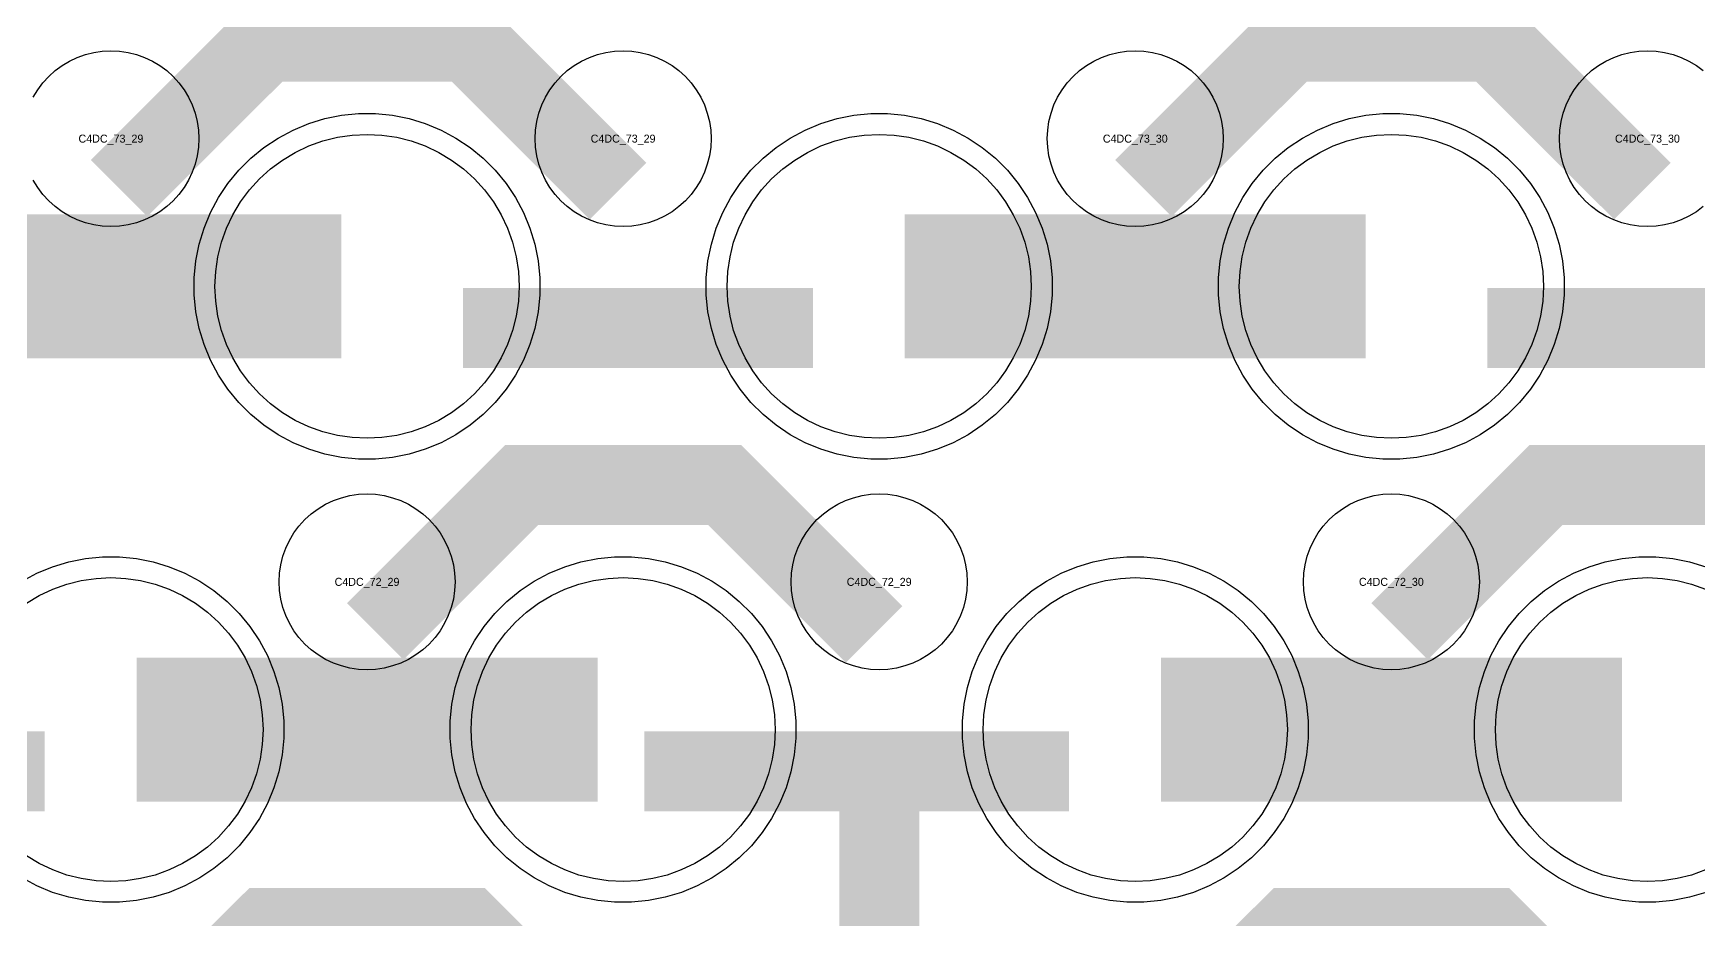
# Model space of a CAD drawing. Extents: x -11880 to 11880, y -14992 to 14992.
# Drawn here: x -2744 to -2224, y -4922 to -4645 of the extents above; entities that cross this region are included whole.
import ezdxf
from ezdxf.enums import TextEntityAlignment as Align

# ---------------------------------------------------------------- set-up
doc = ezdxf.new("R2010")
doc.units = 0
doc.header["$MEASUREMENT"] = 0
for name, color, linetype in [('GDS_775_DT_237', 138, 'CONTINUOUS'), ('RDL1_FS', 34, 'CONTINUOUS'), ('RDL_BS', 160, 'CONTINUOUS')]:
    doc.layers.add(name, color=color, linetype=linetype)

msp = doc.modelspace()

# ---------------------------------------------------------------- linework, layer by layer
at = {"layer": 'RDL1_FS'}
for points in [[(-2640, -4771.894), (-2644.657, -4771.665), (-2649.268, -4770.981), (-2653.791, -4769.849), (-2658.181, -4768.277), (-2662.395, -4766.285), (-2666.395, -4763.887), (-2670.14, -4761.109), (-2673.594, -4757.979), (-2676.724, -4754.525), (-2679.502, -4750.78), (-2681.9, -4746.78), (-2683.892, -4742.566), (-2685.464, -4738.176), (-2686.596, -4733.653), (-2687.28, -4729.042), (-2687.509, -4724.385), (-2687.28, -4719.728), (-2686.596, -4715.117), (-2685.464, -4710.594), (-2683.892, -4706.204), (-2681.9, -4701.99), (-2679.502, -4697.99), (-2676.724, -4694.245), (-2673.594, -4690.791), (-2670.14, -4687.661), (-2666.395, -4684.883), (-2662.395, -4682.485), (-2658.181, -4680.493), (-2653.791, -4678.921), (-2649.268, -4677.789), (-2644.657, -4677.105), (-2640, -4676.876), (-2635.343, -4677.105), (-2630.732, -4677.789), (-2626.209, -4678.921), (-2621.819, -4680.493), (-2617.605, -4682.485), (-2613.605, -4684.883), (-2609.86, -4687.661), (-2606.406, -4690.791), (-2603.276, -4694.245), (-2600.498, -4697.99), (-2598.1, -4701.99), (-2596.108, -4706.204), (-2594.536, -4710.594), (-2593.404, -4715.117), (-2592.72, -4719.728), (-2592.491, -4724.385), (-2592.72, -4729.042), (-2593.404, -4733.653), (-2594.536, -4738.176), (-2596.108, -4742.566), (-2598.1, -4746.78), (-2600.498, -4750.78), (-2603.276, -4754.525), (-2606.406, -4757.979), (-2609.86, -4761.109), (-2613.605, -4763.887), (-2617.605, -4766.285), (-2621.819, -4768.277), (-2626.209, -4769.849), (-2630.732, -4770.981), (-2635.343, -4771.665)], [(-2480, -4771.894), (-2484.657, -4771.665), (-2489.268, -4770.981), (-2493.791, -4769.849), (-2498.181, -4768.277), (-2502.395, -4766.285), (-2506.395, -4763.887), (-2510.14, -4761.109), (-2513.594, -4757.979), (-2516.724, -4754.525), (-2519.502, -4750.78), (-2521.9, -4746.78), (-2523.892, -4742.566), (-2525.464, -4738.176), (-2526.596, -4733.653), (-2527.28, -4729.042), (-2527.509, -4724.385), (-2527.28, -4719.728), (-2526.596, -4715.117), (-2525.464, -4710.594), (-2523.892, -4706.204), (-2521.9, -4701.99), (-2519.502, -4697.99), (-2516.724, -4694.245), (-2513.594, -4690.791), (-2510.14, -4687.661), (-2506.395, -4684.883), (-2502.395, -4682.485), (-2498.181, -4680.493), (-2493.791, -4678.921), (-2489.268, -4677.789), (-2484.657, -4677.105), (-2480, -4676.876), (-2475.343, -4677.105), (-2470.732, -4677.789), (-2466.209, -4678.921), (-2461.819, -4680.493), (-2457.605, -4682.485), (-2453.605, -4684.883), (-2449.86, -4687.661), (-2446.406, -4690.791), (-2443.276, -4694.245), (-2440.498, -4697.99), (-2438.1, -4701.99), (-2436.108, -4706.204), (-2434.536, -4710.594), (-2433.404, -4715.117), (-2432.72, -4719.728), (-2432.491, -4724.385), (-2432.72, -4729.042), (-2433.404, -4733.653), (-2434.536, -4738.176), (-2436.108, -4742.566), (-2438.1, -4746.78), (-2440.498, -4750.78), (-2443.276, -4754.525), (-2446.406, -4757.979), (-2449.86, -4761.109), (-2453.605, -4763.887), (-2457.605, -4766.285), (-2461.819, -4768.277), (-2466.209, -4769.849), (-2470.732, -4770.981), (-2475.343, -4771.665)], [(-2320, -4771.894), (-2324.657, -4771.665), (-2329.268, -4770.981), (-2333.791, -4769.849), (-2338.181, -4768.277), (-2342.395, -4766.285), (-2346.395, -4763.887), (-2350.14, -4761.109), (-2353.594, -4757.979), (-2356.724, -4754.525), (-2359.502, -4750.78), (-2361.9, -4746.78), (-2363.892, -4742.566), (-2365.464, -4738.176), (-2366.596, -4733.653), (-2367.28, -4729.042), (-2367.509, -4724.385), (-2367.28, -4719.728), (-2366.596, -4715.117), (-2365.464, -4710.594), (-2363.892, -4706.204), (-2361.9, -4701.99), (-2359.502, -4697.99), (-2356.724, -4694.245), (-2353.594, -4690.791), (-2350.14, -4687.661), (-2346.395, -4684.883), (-2342.395, -4682.485), (-2338.181, -4680.493), (-2333.791, -4678.921), (-2329.268, -4677.789), (-2324.657, -4677.105), (-2320, -4676.876), (-2315.343, -4677.105), (-2310.732, -4677.789), (-2306.209, -4678.921), (-2301.819, -4680.493), (-2297.605, -4682.485), (-2293.605, -4684.883), (-2289.86, -4687.661), (-2286.406, -4690.791), (-2283.276, -4694.245), (-2280.498, -4697.99), (-2278.1, -4701.99), (-2276.108, -4706.204), (-2274.536, -4710.594), (-2273.404, -4715.117), (-2272.72, -4719.728), (-2272.491, -4724.385), (-2272.72, -4729.042), (-2273.404, -4733.653), (-2274.536, -4738.176), (-2276.108, -4742.566), (-2278.1, -4746.78), (-2280.498, -4750.78), (-2283.276, -4754.525), (-2286.406, -4757.979), (-2289.86, -4761.109), (-2293.605, -4763.887), (-2297.605, -4766.285), (-2301.819, -4768.277), (-2306.209, -4769.849), (-2310.732, -4770.981), (-2315.343, -4771.665)]]:
    msp.add_lwpolyline(points, close=True, dxfattribs=at)
for points in [[(-2791.998, -4724.385, 45, 45, 0), (-2719.998, -4724.385, 45, 45, 0)], [(-2719.998, -4724.385, 45, 45, 0), (-2647.998, -4724.385, 45, 45, 0)], [(-2471.998, -4724.385, 45, 45, 0), (-2399.998, -4724.385, 45, 45, 0)], [(-2399.998, -4724.385, 45, 45, 0), (-2327.998, -4724.385, 45, 45, 0)]]:
    msp.add_lwpolyline(points, format="xyseb", dxfattribs=at)
at = {"layer": 'RDL1_FS', "color": 240, "true_color": 0xed1f24}
for points in [[(-2746.395, -4823.448), (-2742.395, -4821.05), (-2738.181, -4819.058), (-2733.791, -4817.486), (-2729.268, -4816.354), (-2724.657, -4815.67), (-2720, -4815.441), (-2715.343, -4815.67), (-2710.732, -4816.354), (-2706.209, -4817.486), (-2701.819, -4819.058), (-2697.605, -4821.05), (-2693.605, -4823.448), (-2689.86, -4826.226), (-2686.406, -4829.356), (-2683.276, -4832.81), (-2680.498, -4836.555), (-2678.1, -4840.555), (-2676.108, -4844.769), (-2674.536, -4849.159), (-2673.404, -4853.682), (-2672.72, -4858.293), (-2672.491, -4862.95), (-2672.72, -4867.607), (-2673.404, -4872.218), (-2674.536, -4876.741), (-2676.108, -4881.131), (-2678.1, -4885.345), (-2680.498, -4889.345), (-2683.276, -4893.09), (-2686.406, -4896.544), (-2689.86, -4899.674), (-2693.605, -4902.452), (-2697.605, -4904.85), (-2701.819, -4906.842), (-2706.209, -4908.414), (-2710.732, -4909.546), (-2715.343, -4910.23), (-2720, -4910.459), (-2724.657, -4910.23), (-2729.268, -4909.546), (-2733.791, -4908.414), (-2738.181, -4906.842), (-2742.395, -4904.85), (-2746.395, -4902.452)], [(-2221.819, -4906.842), (-2226.209, -4908.414), (-2230.732, -4909.546), (-2235.343, -4910.23), (-2240, -4910.459), (-2244.657, -4910.23), (-2249.268, -4909.546), (-2253.791, -4908.414), (-2258.181, -4906.842), (-2262.395, -4904.85), (-2266.395, -4902.452), (-2270.14, -4899.674), (-2273.594, -4896.544), (-2276.724, -4893.09), (-2279.502, -4889.345), (-2281.9, -4885.345), (-2283.892, -4881.131), (-2285.464, -4876.741), (-2286.596, -4872.218), (-2287.28, -4867.607), (-2287.509, -4862.95), (-2287.28, -4858.293), (-2286.596, -4853.682), (-2285.464, -4849.159), (-2283.892, -4844.769), (-2281.9, -4840.555), (-2279.502, -4836.555), (-2276.724, -4832.81), (-2273.594, -4829.356), (-2270.14, -4826.226), (-2266.395, -4823.448), (-2262.395, -4821.05), (-2258.181, -4819.058), (-2253.791, -4817.486), (-2249.268, -4816.354), (-2244.657, -4815.67), (-2240, -4815.441), (-2235.343, -4815.67), (-2230.732, -4816.354), (-2226.209, -4817.486), (-2221.819, -4819.058)]]:
    msp.add_lwpolyline(points, dxfattribs=at)
for points in [[(-2560, -4910.459), (-2564.657, -4910.23), (-2569.268, -4909.546), (-2573.791, -4908.414), (-2578.181, -4906.842), (-2582.395, -4904.85), (-2586.395, -4902.452), (-2590.14, -4899.674), (-2593.594, -4896.544), (-2596.724, -4893.09), (-2599.502, -4889.345), (-2601.9, -4885.345), (-2603.892, -4881.131), (-2605.464, -4876.741), (-2606.596, -4872.218), (-2607.28, -4867.607), (-2607.509, -4862.95), (-2607.28, -4858.293), (-2606.596, -4853.682), (-2605.464, -4849.159), (-2603.892, -4844.769), (-2601.9, -4840.555), (-2599.502, -4836.555), (-2596.724, -4832.81), (-2593.594, -4829.356), (-2590.14, -4826.226), (-2586.395, -4823.448), (-2582.395, -4821.05), (-2578.181, -4819.058), (-2573.791, -4817.486), (-2569.268, -4816.354), (-2564.657, -4815.67), (-2560, -4815.441), (-2555.343, -4815.67), (-2550.732, -4816.354), (-2546.209, -4817.486), (-2541.819, -4819.058), (-2537.605, -4821.05), (-2533.605, -4823.448), (-2529.86, -4826.226), (-2526.406, -4829.356), (-2523.276, -4832.81), (-2520.498, -4836.555), (-2518.1, -4840.555), (-2516.108, -4844.769), (-2514.536, -4849.159), (-2513.404, -4853.682), (-2512.72, -4858.293), (-2512.491, -4862.95), (-2512.72, -4867.607), (-2513.404, -4872.218), (-2514.536, -4876.741), (-2516.108, -4881.131), (-2518.1, -4885.345), (-2520.498, -4889.345), (-2523.276, -4893.09), (-2526.406, -4896.544), (-2529.86, -4899.674), (-2533.605, -4902.452), (-2537.605, -4904.85), (-2541.819, -4906.842), (-2546.209, -4908.414), (-2550.732, -4909.546), (-2555.343, -4910.23)], [(-2400, -4910.459), (-2404.657, -4910.23), (-2409.268, -4909.546), (-2413.791, -4908.414), (-2418.181, -4906.842), (-2422.395, -4904.85), (-2426.395, -4902.452), (-2430.14, -4899.674), (-2433.594, -4896.544), (-2436.724, -4893.09), (-2439.502, -4889.345), (-2441.9, -4885.345), (-2443.892, -4881.131), (-2445.464, -4876.741), (-2446.596, -4872.218), (-2447.28, -4867.607), (-2447.509, -4862.95), (-2447.28, -4858.293), (-2446.596, -4853.682), (-2445.464, -4849.159), (-2443.892, -4844.769), (-2441.9, -4840.555), (-2439.502, -4836.555), (-2436.724, -4832.81), (-2433.594, -4829.356), (-2430.14, -4826.226), (-2426.395, -4823.448), (-2422.395, -4821.05), (-2418.181, -4819.058), (-2413.791, -4817.486), (-2409.268, -4816.354), (-2404.657, -4815.67), (-2400, -4815.441), (-2395.343, -4815.67), (-2390.732, -4816.354), (-2386.209, -4817.486), (-2381.819, -4819.058), (-2377.605, -4821.05), (-2373.605, -4823.448), (-2369.86, -4826.226), (-2366.406, -4829.356), (-2363.276, -4832.81), (-2360.498, -4836.555), (-2358.1, -4840.555), (-2356.108, -4844.769), (-2354.536, -4849.159), (-2353.404, -4853.682), (-2352.72, -4858.293), (-2352.491, -4862.95), (-2352.72, -4867.607), (-2353.404, -4872.218), (-2354.536, -4876.741), (-2356.108, -4881.131), (-2358.1, -4885.345), (-2360.498, -4889.345), (-2363.276, -4893.09), (-2366.406, -4896.544), (-2369.86, -4899.674), (-2373.605, -4902.452), (-2377.605, -4904.85), (-2381.819, -4906.842), (-2386.209, -4908.414), (-2390.732, -4909.546), (-2395.343, -4910.23)]]:
    msp.add_lwpolyline(points, close=True, dxfattribs=at)
for points in [[(-2711.998, -4862.95, 45, 45, 0), (-2639.998, -4862.95, 45, 45, 0)], [(-2639.998, -4862.95, 45, 45, 0), (-2567.998, -4862.95, 45, 45, 0)], [(-2391.998, -4862.95, 45, 45, 0), (-2319.998, -4862.95, 45, 45, 0)], [(-2319.998, -4862.95, 45, 45, 0), (-2247.998, -4862.95, 45, 45, 0)]]:
    msp.add_lwpolyline(points, format="xyseb", dxfattribs=at)
at = {"layer": 'RDL_BS'}
for points in [[(-2717.438, -4693.699, 25, 25, 0), (-2671.623, -4647.884, 25, 25, 0), (-2638.07, -4647.884, 25, 25, 0)], [(-2561.599, -4694.598, 25, 25, 0), (-2608.313, -4647.884, 25, 25, 0), (-2638.071, -4647.884, 25, 25, 0)], [(-2397.438, -4693.699, 25, 25, 0), (-2351.623, -4647.884, 25, 25, 0), (-2318.07, -4647.884, 25, 25, 0)], [(-2241.599, -4694.598, 25, 25, 0), (-2288.313, -4647.884, 25, 25, 0), (-2318.071, -4647.884, 25, 25, 0)], [(-2609.984, -4737.398, 25, 25, 0), (-2500.719, -4737.398, 25, 25, 0)], [(-2289.984, -4737.398, 25, 25, 0), (-2180.719, -4737.398, 25, 25, 0)], [(-2637.438, -4832.264, 25, 25, 0), (-2591.623, -4786.449, 25, 25, 0), (-2558.07, -4786.449, 25, 25, 0)], [(-2481.599, -4833.163, 25, 25, 0), (-2528.313, -4786.449, 25, 25, 0), (-2558.071, -4786.449, 25, 25, 0)], [(-2317.438, -4832.264, 25, 25, 0), (-2271.623, -4786.449, 25, 25, 0), (-2238.07, -4786.449, 25, 25, 0)], [(-2161.599, -4833.163, 25, 25, 0), (-2208.313, -4786.449, 25, 25, 0), (-2238.071, -4786.449, 25, 25, 0)], [(-2480, -4893.932, 25, 25, 0), (-2480, -4939.552, 25, 25, 0)], [(-2717.438, -4970.829, 25, 25, 0), (-2671.623, -4925.014, 25, 25, 0), (-2638.07, -4925.014, 25, 25, 0)], [(-2561.599, -4971.728, 25, 25, 0), (-2608.313, -4925.014, 25, 25, 0), (-2638.071, -4925.014, 25, 25, 0)], [(-2397.438, -4970.829, 25, 25, 0), (-2351.623, -4925.014, 25, 25, 0), (-2318.07, -4925.014, 25, 25, 0)], [(-2241.599, -4971.728, 25, 25, 0), (-2288.313, -4925.014, 25, 25, 0), (-2318.071, -4925.014, 25, 25, 0)]]:
    msp.add_lwpolyline(points, format="xyseb", dxfattribs=at)
for points in [[(-2744.25, -4665.241), (-2742.857, -4662.917), (-2741.254, -4660.754), (-2739.442, -4658.755), (-2737.443, -4656.943), (-2735.28, -4655.34), (-2732.956, -4653.947), (-2730.519, -4652.795), (-2727.984, -4651.888), (-2725.365, -4651.231), (-2722.693, -4650.835), (-2720, -4650.703), (-2717.307, -4650.835), (-2714.635, -4651.231), (-2712.016, -4651.888), (-2709.481, -4652.795), (-2707.044, -4653.947), (-2704.72, -4655.34), (-2702.557, -4656.943), (-2700.558, -4658.755), (-2698.746, -4660.754), (-2697.143, -4662.917), (-2695.75, -4665.241), (-2694.598, -4667.678), (-2693.691, -4670.213), (-2693.034, -4672.832), (-2692.638, -4675.504), (-2692.506, -4678.197), (-2692.638, -4680.89), (-2693.034, -4683.562), (-2693.691, -4686.181), (-2694.598, -4688.716), (-2695.75, -4691.153), (-2697.143, -4693.477), (-2698.746, -4695.64), (-2700.558, -4697.639), (-2702.557, -4699.451), (-2704.72, -4701.054), (-2707.044, -4702.447), (-2709.481, -4703.599), (-2712.016, -4704.506), (-2714.635, -4705.163), (-2717.307, -4705.559), (-2720, -4705.691), (-2722.693, -4705.559), (-2725.365, -4705.163), (-2727.984, -4704.506), (-2730.519, -4703.599), (-2732.956, -4702.447), (-2735.28, -4701.054), (-2737.443, -4699.451), (-2739.442, -4697.639), (-2741.254, -4695.64), (-2742.857, -4693.477), (-2744.25, -4691.153)], [(-2222.557, -4699.451), (-2224.72, -4701.054), (-2227.044, -4702.447), (-2229.481, -4703.599), (-2232.016, -4704.506), (-2234.635, -4705.163), (-2237.307, -4705.559), (-2240, -4705.691), (-2242.693, -4705.559), (-2245.365, -4705.163), (-2247.984, -4704.506), (-2250.519, -4703.599), (-2252.956, -4702.447), (-2255.28, -4701.054), (-2257.443, -4699.451), (-2259.442, -4697.639), (-2261.254, -4695.64), (-2262.857, -4693.477), (-2264.25, -4691.153), (-2265.402, -4688.716), (-2266.309, -4686.181), (-2266.966, -4683.562), (-2267.362, -4680.89), (-2267.494, -4678.197), (-2267.362, -4675.504), (-2266.966, -4672.832), (-2266.309, -4670.213), (-2265.402, -4667.678), (-2264.25, -4665.241), (-2262.857, -4662.917), (-2261.254, -4660.754), (-2259.442, -4658.755), (-2257.443, -4656.943), (-2255.28, -4655.34), (-2252.956, -4653.947), (-2250.519, -4652.795), (-2247.984, -4651.888), (-2245.365, -4651.231), (-2242.693, -4650.835), (-2240, -4650.703), (-2237.307, -4650.835), (-2234.635, -4651.231), (-2232.016, -4651.888), (-2229.481, -4652.795), (-2227.044, -4653.947), (-2224.72, -4655.34), (-2222.557, -4656.943)]]:
    msp.add_lwpolyline(points, dxfattribs=at)
for points in [[(-2560, -4705.691), (-2562.693, -4705.559), (-2565.365, -4705.163), (-2567.984, -4704.506), (-2570.519, -4703.599), (-2572.956, -4702.447), (-2575.28, -4701.054), (-2577.443, -4699.451), (-2579.442, -4697.639), (-2581.254, -4695.64), (-2582.857, -4693.477), (-2584.25, -4691.153), (-2585.402, -4688.716), (-2586.309, -4686.181), (-2586.966, -4683.562), (-2587.362, -4680.89), (-2587.494, -4678.197), (-2587.362, -4675.504), (-2586.966, -4672.832), (-2586.309, -4670.213), (-2585.402, -4667.678), (-2584.25, -4665.241), (-2582.857, -4662.917), (-2581.254, -4660.754), (-2579.442, -4658.755), (-2577.443, -4656.943), (-2575.28, -4655.34), (-2572.956, -4653.947), (-2570.519, -4652.795), (-2567.984, -4651.888), (-2565.365, -4651.231), (-2562.693, -4650.835), (-2560, -4650.703), (-2557.307, -4650.835), (-2554.635, -4651.231), (-2552.016, -4651.888), (-2549.481, -4652.795), (-2547.044, -4653.947), (-2544.72, -4655.34), (-2542.557, -4656.943), (-2540.558, -4658.755), (-2538.746, -4660.754), (-2537.143, -4662.917), (-2535.75, -4665.241), (-2534.598, -4667.678), (-2533.691, -4670.213), (-2533.034, -4672.832), (-2532.638, -4675.504), (-2532.506, -4678.197), (-2532.638, -4680.89), (-2533.034, -4683.562), (-2533.691, -4686.181), (-2534.598, -4688.716), (-2535.75, -4691.153), (-2537.143, -4693.477), (-2538.746, -4695.64), (-2540.558, -4697.639), (-2542.557, -4699.451), (-2544.72, -4701.054), (-2547.044, -4702.447), (-2549.481, -4703.599), (-2552.016, -4704.506), (-2554.635, -4705.163), (-2557.307, -4705.559)], [(-2400, -4705.691), (-2402.693, -4705.559), (-2405.365, -4705.163), (-2407.984, -4704.506), (-2410.519, -4703.599), (-2412.956, -4702.447), (-2415.28, -4701.054), (-2417.443, -4699.451), (-2419.442, -4697.639), (-2421.254, -4695.64), (-2422.857, -4693.477), (-2424.25, -4691.153), (-2425.402, -4688.716), (-2426.309, -4686.181), (-2426.966, -4683.562), (-2427.362, -4680.89), (-2427.494, -4678.197), (-2427.362, -4675.504), (-2426.966, -4672.832), (-2426.309, -4670.213), (-2425.402, -4667.678), (-2424.25, -4665.241), (-2422.857, -4662.917), (-2421.254, -4660.754), (-2419.442, -4658.755), (-2417.443, -4656.943), (-2415.28, -4655.34), (-2412.956, -4653.947), (-2410.519, -4652.795), (-2407.984, -4651.888), (-2405.365, -4651.231), (-2402.693, -4650.835), (-2400, -4650.703), (-2397.307, -4650.835), (-2394.635, -4651.231), (-2392.016, -4651.888), (-2389.481, -4652.795), (-2387.044, -4653.947), (-2384.72, -4655.34), (-2382.557, -4656.943), (-2380.558, -4658.755), (-2378.746, -4660.754), (-2377.143, -4662.917), (-2375.75, -4665.241), (-2374.598, -4667.678), (-2373.691, -4670.213), (-2373.034, -4672.832), (-2372.638, -4675.504), (-2372.506, -4678.197), (-2372.638, -4680.89), (-2373.034, -4683.562), (-2373.691, -4686.181), (-2374.598, -4688.716), (-2375.75, -4691.153), (-2377.143, -4693.477), (-2378.746, -4695.64), (-2380.558, -4697.639), (-2382.557, -4699.451), (-2384.72, -4701.054), (-2387.044, -4702.447), (-2389.481, -4703.599), (-2392.016, -4704.506), (-2394.635, -4705.163), (-2397.307, -4705.559)], [(-2642.644, -4778.385), (-2647.938, -4777.868), (-2653.165, -4776.822), (-2658.205, -4775.291), (-2663.115, -4773.26), (-2667.777, -4770.768), (-2672.191, -4767.821), (-2676.292, -4764.459), (-2680.074, -4760.677), (-2683.436, -4756.576), (-2686.383, -4752.162), (-2688.875, -4747.5), (-2690.906, -4742.59), (-2692.437, -4737.55), (-2693.483, -4732.323), (-2694, -4727.029), (-2694, -4721.741), (-2693.483, -4716.447), (-2692.437, -4711.22), (-2690.906, -4706.18), (-2688.875, -4701.27), (-2686.383, -4696.608), (-2683.436, -4692.194), (-2680.074, -4688.093), (-2676.292, -4684.311), (-2672.191, -4680.949), (-2667.777, -4678.002), (-2663.115, -4675.51), (-2658.205, -4673.479), (-2653.165, -4671.948), (-2647.938, -4670.902), (-2642.644, -4670.385), (-2637.356, -4670.385), (-2632.062, -4670.902), (-2626.835, -4671.948), (-2621.795, -4673.479), (-2616.885, -4675.51), (-2612.223, -4678.002), (-2607.809, -4680.949), (-2603.708, -4684.311), (-2599.926, -4688.093), (-2596.564, -4692.194), (-2593.617, -4696.608), (-2591.125, -4701.27), (-2589.094, -4706.18), (-2587.563, -4711.22), (-2586.517, -4716.447), (-2586, -4721.741), (-2586, -4727.029), (-2586.517, -4732.323), (-2587.563, -4737.55), (-2589.094, -4742.59), (-2591.125, -4747.5), (-2593.617, -4752.162), (-2596.564, -4756.576), (-2599.926, -4760.677), (-2603.708, -4764.459), (-2607.809, -4767.821), (-2612.223, -4770.768), (-2616.885, -4773.26), (-2621.795, -4775.291), (-2626.835, -4776.822), (-2632.062, -4777.868), (-2637.356, -4778.385)], [(-2482.644, -4778.385), (-2487.938, -4777.868), (-2493.165, -4776.822), (-2498.205, -4775.291), (-2503.115, -4773.26), (-2507.777, -4770.768), (-2512.191, -4767.821), (-2516.292, -4764.459), (-2520.074, -4760.677), (-2523.436, -4756.576), (-2526.383, -4752.162), (-2528.875, -4747.5), (-2530.906, -4742.59), (-2532.437, -4737.55), (-2533.483, -4732.323), (-2534, -4727.029), (-2534, -4721.741), (-2533.483, -4716.447), (-2532.437, -4711.22), (-2530.906, -4706.18), (-2528.875, -4701.27), (-2526.383, -4696.608), (-2523.436, -4692.194), (-2520.074, -4688.093), (-2516.292, -4684.311), (-2512.191, -4680.949), (-2507.777, -4678.002), (-2503.115, -4675.51), (-2498.205, -4673.479), (-2493.165, -4671.948), (-2487.938, -4670.902), (-2482.644, -4670.385), (-2477.356, -4670.385), (-2472.062, -4670.902), (-2466.835, -4671.948), (-2461.795, -4673.479), (-2456.885, -4675.51), (-2452.223, -4678.002), (-2447.809, -4680.949), (-2443.708, -4684.311), (-2439.926, -4688.093), (-2436.564, -4692.194), (-2433.617, -4696.608), (-2431.125, -4701.27), (-2429.094, -4706.18), (-2427.563, -4711.22), (-2426.517, -4716.447), (-2426, -4721.741), (-2426, -4727.029), (-2426.517, -4732.323), (-2427.563, -4737.55), (-2429.094, -4742.59), (-2431.125, -4747.5), (-2433.617, -4752.162), (-2436.564, -4756.576), (-2439.926, -4760.677), (-2443.708, -4764.459), (-2447.809, -4767.821), (-2452.223, -4770.768), (-2456.885, -4773.26), (-2461.795, -4775.291), (-2466.835, -4776.822), (-2472.062, -4777.868), (-2477.356, -4778.385)], [(-2322.644, -4778.385), (-2327.938, -4777.868), (-2333.165, -4776.822), (-2338.205, -4775.291), (-2343.115, -4773.26), (-2347.777, -4770.768), (-2352.191, -4767.821), (-2356.292, -4764.459), (-2360.074, -4760.677), (-2363.436, -4756.576), (-2366.383, -4752.162), (-2368.875, -4747.5), (-2370.906, -4742.59), (-2372.437, -4737.55), (-2373.483, -4732.323), (-2374, -4727.029), (-2374, -4721.741), (-2373.483, -4716.447), (-2372.437, -4711.22), (-2370.906, -4706.18), (-2368.875, -4701.27), (-2366.383, -4696.608), (-2363.436, -4692.194), (-2360.074, -4688.093), (-2356.292, -4684.311), (-2352.191, -4680.949), (-2347.777, -4678.002), (-2343.115, -4675.51), (-2338.205, -4673.479), (-2333.165, -4671.948), (-2327.938, -4670.902), (-2322.644, -4670.385), (-2317.356, -4670.385), (-2312.062, -4670.902), (-2306.835, -4671.948), (-2301.795, -4673.479), (-2296.885, -4675.51), (-2292.223, -4678.002), (-2287.809, -4680.949), (-2283.708, -4684.311), (-2279.926, -4688.093), (-2276.564, -4692.194), (-2273.617, -4696.608), (-2271.125, -4701.27), (-2269.094, -4706.18), (-2267.563, -4711.22), (-2266.517, -4716.447), (-2266, -4721.741), (-2266, -4727.029), (-2266.517, -4732.323), (-2267.563, -4737.55), (-2269.094, -4742.59), (-2271.125, -4747.5), (-2273.617, -4752.162), (-2276.564, -4756.576), (-2279.926, -4760.677), (-2283.708, -4764.459), (-2287.809, -4767.821), (-2292.223, -4770.768), (-2296.885, -4773.26), (-2301.795, -4775.291), (-2306.835, -4776.822), (-2312.062, -4777.868), (-2317.356, -4778.385)], [(-2640, -4844.256), (-2642.693, -4844.124), (-2645.365, -4843.728), (-2647.984, -4843.071), (-2650.519, -4842.164), (-2652.956, -4841.012), (-2655.28, -4839.619), (-2657.443, -4838.016), (-2659.442, -4836.204), (-2661.254, -4834.205), (-2662.857, -4832.042), (-2664.25, -4829.718), (-2665.402, -4827.281), (-2666.309, -4824.746), (-2666.966, -4822.127), (-2667.362, -4819.455), (-2667.494, -4816.762), (-2667.362, -4814.069), (-2666.966, -4811.397), (-2666.309, -4808.778), (-2665.402, -4806.243), (-2664.25, -4803.806), (-2662.857, -4801.482), (-2661.254, -4799.319), (-2659.442, -4797.32), (-2657.443, -4795.508), (-2655.28, -4793.905), (-2652.956, -4792.512), (-2650.519, -4791.36), (-2647.984, -4790.453), (-2645.365, -4789.796), (-2642.693, -4789.4), (-2640, -4789.268), (-2637.307, -4789.4), (-2634.635, -4789.796), (-2632.016, -4790.453), (-2629.481, -4791.36), (-2627.044, -4792.512), (-2624.72, -4793.905), (-2622.557, -4795.508), (-2620.558, -4797.32), (-2618.746, -4799.319), (-2617.143, -4801.482), (-2615.75, -4803.806), (-2614.598, -4806.243), (-2613.691, -4808.778), (-2613.034, -4811.397), (-2612.638, -4814.069), (-2612.506, -4816.762), (-2612.638, -4819.455), (-2613.034, -4822.127), (-2613.691, -4824.746), (-2614.598, -4827.281), (-2615.75, -4829.718), (-2617.143, -4832.042), (-2618.746, -4834.205), (-2620.558, -4836.204), (-2622.557, -4838.016), (-2624.72, -4839.619), (-2627.044, -4841.012), (-2629.481, -4842.164), (-2632.016, -4843.071), (-2634.635, -4843.728), (-2637.307, -4844.124)], [(-2480, -4844.256), (-2482.693, -4844.124), (-2485.365, -4843.728), (-2487.984, -4843.071), (-2490.519, -4842.164), (-2492.956, -4841.012), (-2495.28, -4839.619), (-2497.443, -4838.016), (-2499.442, -4836.204), (-2501.254, -4834.205), (-2502.857, -4832.042), (-2504.25, -4829.718), (-2505.402, -4827.281), (-2506.309, -4824.746), (-2506.966, -4822.127), (-2507.362, -4819.455), (-2507.494, -4816.762), (-2507.362, -4814.069), (-2506.966, -4811.397), (-2506.309, -4808.778), (-2505.402, -4806.243), (-2504.25, -4803.806), (-2502.857, -4801.482), (-2501.254, -4799.319), (-2499.442, -4797.32), (-2497.443, -4795.508), (-2495.28, -4793.905), (-2492.956, -4792.512), (-2490.519, -4791.36), (-2487.984, -4790.453), (-2485.365, -4789.796), (-2482.693, -4789.4), (-2480, -4789.268), (-2477.307, -4789.4), (-2474.635, -4789.796), (-2472.016, -4790.453), (-2469.481, -4791.36), (-2467.044, -4792.512), (-2464.72, -4793.905), (-2462.557, -4795.508), (-2460.558, -4797.32), (-2458.746, -4799.319), (-2457.143, -4801.482), (-2455.75, -4803.806), (-2454.598, -4806.243), (-2453.691, -4808.778), (-2453.034, -4811.397), (-2452.638, -4814.069), (-2452.506, -4816.762), (-2452.638, -4819.455), (-2453.034, -4822.127), (-2453.691, -4824.746), (-2454.598, -4827.281), (-2455.75, -4829.718), (-2457.143, -4832.042), (-2458.746, -4834.205), (-2460.558, -4836.204), (-2462.557, -4838.016), (-2464.72, -4839.619), (-2467.044, -4841.012), (-2469.481, -4842.164), (-2472.016, -4843.071), (-2474.635, -4843.728), (-2477.307, -4844.124)], [(-2320, -4844.256), (-2322.693, -4844.124), (-2325.365, -4843.728), (-2327.984, -4843.071), (-2330.519, -4842.164), (-2332.956, -4841.012), (-2335.28, -4839.619), (-2337.443, -4838.016), (-2339.442, -4836.204), (-2341.254, -4834.205), (-2342.857, -4832.042), (-2344.25, -4829.718), (-2345.402, -4827.281), (-2346.309, -4824.746), (-2346.966, -4822.127), (-2347.362, -4819.455), (-2347.494, -4816.762), (-2347.362, -4814.069), (-2346.966, -4811.397), (-2346.309, -4808.778), (-2345.402, -4806.243), (-2344.25, -4803.806), (-2342.857, -4801.482), (-2341.254, -4799.319), (-2339.442, -4797.32), (-2337.443, -4795.508), (-2335.28, -4793.905), (-2332.956, -4792.512), (-2330.519, -4791.36), (-2327.984, -4790.453), (-2325.365, -4789.796), (-2322.693, -4789.4), (-2320, -4789.268), (-2317.307, -4789.4), (-2314.635, -4789.796), (-2312.016, -4790.453), (-2309.481, -4791.36), (-2307.044, -4792.512), (-2304.72, -4793.905), (-2302.557, -4795.508), (-2300.558, -4797.32), (-2298.746, -4799.319), (-2297.143, -4801.482), (-2295.75, -4803.806), (-2294.598, -4806.243), (-2293.691, -4808.778), (-2293.034, -4811.397), (-2292.638, -4814.069), (-2292.506, -4816.762), (-2292.638, -4819.455), (-2293.034, -4822.127), (-2293.691, -4824.746), (-2294.598, -4827.281), (-2295.75, -4829.718), (-2297.143, -4832.042), (-2298.746, -4834.205), (-2300.558, -4836.204), (-2302.557, -4838.016), (-2304.72, -4839.619), (-2307.044, -4841.012), (-2309.481, -4842.164), (-2312.016, -4843.071), (-2314.635, -4843.728), (-2317.307, -4844.124)]]:
    msp.add_lwpolyline(points, close=True, dxfattribs=at)
at = {"layer": 'RDL_BS', "color": 240, "true_color": 0xed1f24}
for points in [[(-2747.777, -4816.567), (-2743.115, -4814.075), (-2738.205, -4812.044), (-2733.165, -4810.513), (-2727.938, -4809.467), (-2722.644, -4808.95), (-2717.356, -4808.95), (-2712.062, -4809.467), (-2706.835, -4810.513), (-2701.795, -4812.044), (-2696.885, -4814.075), (-2692.223, -4816.567), (-2687.809, -4819.514), (-2683.708, -4822.876), (-2679.926, -4826.658), (-2676.564, -4830.759), (-2673.617, -4835.173), (-2671.125, -4839.835), (-2669.094, -4844.745), (-2667.563, -4849.785), (-2666.517, -4855.012), (-2666, -4860.306), (-2666, -4865.594), (-2666.517, -4870.888), (-2667.563, -4876.115), (-2669.094, -4881.155), (-2671.125, -4886.065), (-2673.617, -4890.727), (-2676.564, -4895.141), (-2679.926, -4899.242), (-2683.708, -4903.024), (-2687.809, -4906.386), (-2692.223, -4909.333), (-2696.885, -4911.825), (-2701.795, -4913.856), (-2706.835, -4915.387), (-2712.062, -4916.433), (-2717.356, -4916.95), (-2722.644, -4916.95), (-2727.938, -4916.433), (-2733.165, -4915.387), (-2738.205, -4913.856), (-2743.115, -4911.825), (-2747.777, -4909.333)], [(-2221.795, -4913.856), (-2226.835, -4915.387), (-2232.062, -4916.433), (-2237.356, -4916.95), (-2242.644, -4916.95), (-2247.938, -4916.433), (-2253.165, -4915.387), (-2258.205, -4913.856), (-2263.115, -4911.825), (-2267.777, -4909.333), (-2272.191, -4906.386), (-2276.292, -4903.024), (-2280.074, -4899.242), (-2283.436, -4895.141), (-2286.383, -4890.727), (-2288.875, -4886.065), (-2290.906, -4881.155), (-2292.437, -4876.115), (-2293.483, -4870.888), (-2294, -4865.594), (-2294, -4860.306), (-2293.483, -4855.012), (-2292.437, -4849.785), (-2290.906, -4844.745), (-2288.875, -4839.835), (-2286.383, -4835.173), (-2283.436, -4830.759), (-2280.074, -4826.658), (-2276.292, -4822.876), (-2272.191, -4819.514), (-2267.777, -4816.567), (-2263.115, -4814.075), (-2258.205, -4812.044), (-2253.165, -4810.513), (-2247.938, -4809.467), (-2242.644, -4808.95), (-2237.356, -4808.95), (-2232.062, -4809.467), (-2226.835, -4810.513), (-2221.795, -4812.044)]]:
    msp.add_lwpolyline(points, dxfattribs=at)
for points in [[(-2562.644, -4916.95), (-2567.938, -4916.433), (-2573.165, -4915.387), (-2578.205, -4913.856), (-2583.115, -4911.825), (-2587.777, -4909.333), (-2592.191, -4906.386), (-2596.292, -4903.024), (-2600.074, -4899.242), (-2603.436, -4895.141), (-2606.383, -4890.727), (-2608.875, -4886.065), (-2610.906, -4881.155), (-2612.437, -4876.115), (-2613.483, -4870.888), (-2614, -4865.594), (-2614, -4860.306), (-2613.483, -4855.012), (-2612.437, -4849.785), (-2610.906, -4844.745), (-2608.875, -4839.835), (-2606.383, -4835.173), (-2603.436, -4830.759), (-2600.074, -4826.658), (-2596.292, -4822.876), (-2592.191, -4819.514), (-2587.777, -4816.567), (-2583.115, -4814.075), (-2578.205, -4812.044), (-2573.165, -4810.513), (-2567.938, -4809.467), (-2562.644, -4808.95), (-2557.356, -4808.95), (-2552.062, -4809.467), (-2546.835, -4810.513), (-2541.795, -4812.044), (-2536.885, -4814.075), (-2532.223, -4816.567), (-2527.809, -4819.514), (-2523.708, -4822.876), (-2519.926, -4826.658), (-2516.564, -4830.759), (-2513.617, -4835.173), (-2511.125, -4839.835), (-2509.094, -4844.745), (-2507.563, -4849.785), (-2506.517, -4855.012), (-2506, -4860.306), (-2506, -4865.594), (-2506.517, -4870.888), (-2507.563, -4876.115), (-2509.094, -4881.155), (-2511.125, -4886.065), (-2513.617, -4890.727), (-2516.564, -4895.141), (-2519.926, -4899.242), (-2523.708, -4903.024), (-2527.809, -4906.386), (-2532.223, -4909.333), (-2536.885, -4911.825), (-2541.795, -4913.856), (-2546.835, -4915.387), (-2552.062, -4916.433), (-2557.356, -4916.95)], [(-2402.644, -4916.95), (-2407.938, -4916.433), (-2413.165, -4915.387), (-2418.205, -4913.856), (-2423.115, -4911.825), (-2427.777, -4909.333), (-2432.191, -4906.386), (-2436.292, -4903.024), (-2440.074, -4899.242), (-2443.436, -4895.141), (-2446.383, -4890.727), (-2448.875, -4886.065), (-2450.906, -4881.155), (-2452.437, -4876.115), (-2453.483, -4870.888), (-2454, -4865.594), (-2454, -4860.306), (-2453.483, -4855.012), (-2452.437, -4849.785), (-2450.906, -4844.745), (-2448.875, -4839.835), (-2446.383, -4835.173), (-2443.436, -4830.759), (-2440.074, -4826.658), (-2436.292, -4822.876), (-2432.191, -4819.514), (-2427.777, -4816.567), (-2423.115, -4814.075), (-2418.205, -4812.044), (-2413.165, -4810.513), (-2407.938, -4809.467), (-2402.644, -4808.95), (-2397.356, -4808.95), (-2392.062, -4809.467), (-2386.835, -4810.513), (-2381.795, -4812.044), (-2376.885, -4814.075), (-2372.223, -4816.567), (-2367.809, -4819.514), (-2363.708, -4822.876), (-2359.926, -4826.658), (-2356.564, -4830.759), (-2353.617, -4835.173), (-2351.125, -4839.835), (-2349.094, -4844.745), (-2347.563, -4849.785), (-2346.517, -4855.012), (-2346, -4860.306), (-2346, -4865.594), (-2346.517, -4870.888), (-2347.563, -4876.115), (-2349.094, -4881.155), (-2351.125, -4886.065), (-2353.617, -4890.727), (-2356.564, -4895.141), (-2359.926, -4899.242), (-2363.708, -4903.024), (-2367.809, -4906.386), (-2372.223, -4909.333), (-2376.885, -4911.825), (-2381.795, -4913.856), (-2386.835, -4915.387), (-2392.062, -4916.433), (-2397.356, -4916.95)]]:
    msp.add_lwpolyline(points, close=True, dxfattribs=at)
for points in [[(-2480, -4970.24, 25, 25, 0), (-2480, -4863.463, 25, 25, 0)], [(-2849.984, -4875.963, 25, 25, 0), (-2740.719, -4875.963, 25, 25, 0)], [(-2467.5, -4875.963, 25, 25, 0), (-2553.333, -4875.963, 25, 25, 0)], [(-2507.056, -4875.963, 25, 25, 0), (-2548.26, -4875.963, 25, 25, 0)], [(-2529.984, -4875.963, 25, 25, 0), (-2420.719, -4875.963, 25, 25, 0)]]:
    msp.add_lwpolyline(points, format="xyseb", dxfattribs=at)

# ---------------------------------------------------------------- texts
at = {"layer": 'GDS_775_DT_237'}
for s, p in [('C4DC_73_29', (-2720, -4678.197)), ('C4DC_73_29', (-2720, -4678.197)), ('C4DC_73_29', (-2560, -4678.197)), ('C4DC_73_29', (-2560, -4678.197)), ('C4DC_73_30', (-2400, -4678.197)), ('C4DC_73_30', (-2400, -4678.197)), ('C4DC_73_30', (-2240, -4678.197)), ('C4DC_73_30', (-2240, -4678.197)), ('C4DC_72_29', (-2640, -4816.762)), ('C4DC_72_29', (-2640, -4816.762)), ('C4DC_72_29', (-2480, -4816.762)), ('C4DC_72_29', (-2480, -4816.762)), ('C4DC_72_30', (-2320, -4816.762)), ('C4DC_72_30', (-2320, -4816.762))]:
    msp.add_text(s, height=2.5, dxfattribs=at).set_placement(p, align=Align.MIDDLE_CENTER)

doc.saveas('drawing.dxf')
